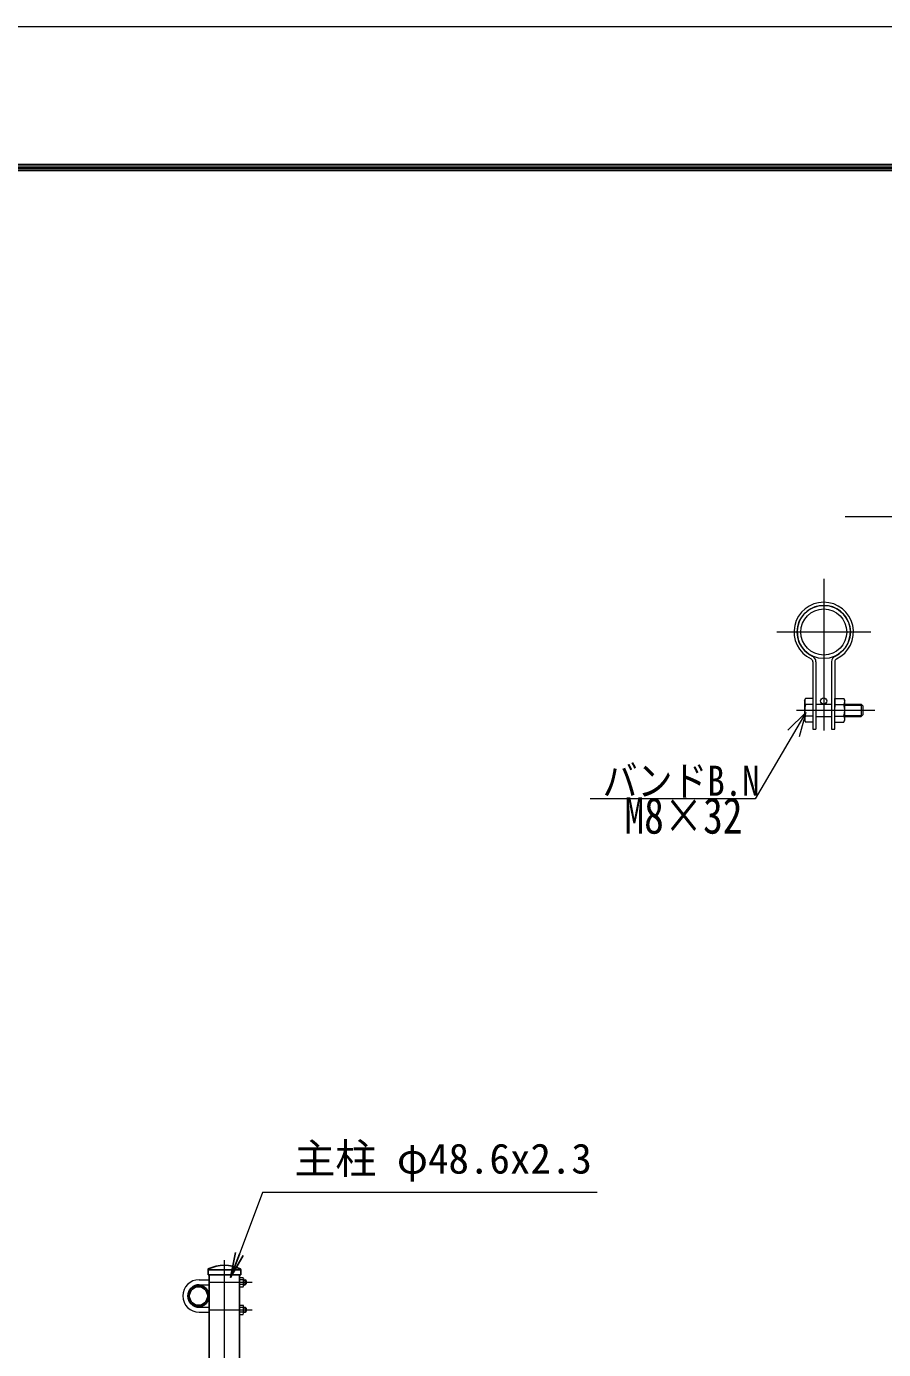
# Model space of a CAD drawing. Units: millimetres, scale not verified. Extents: x -4200 to 4200, y -2970 to 2970.
# Drawn here: x -339 to 1030, y 858 to 2970 of the extents above; entities that cross this region are included whole.
import ezdxf
from ezdxf.enums import TextEntityAlignment as Align

# ---------------------------------------------------------------- set-up
doc = ezdxf.new("R2010")
doc.units = ezdxf.units.MM
doc.header["$LTSCALE"] = 10
doc.linetypes.add('USER1', pattern=[50.5, 30, -9, 2.5, -9])
doc.linetypes.add('USER3', pattern=[50.8, 31.75, -6.35, 6.35, -6.35])
for name, color, linetype, lineweight in [('0-1_3', 3, 'Continuous', 13), ('0-2_26', 2, 'USER1', 13), ('0-3_1', 1, 'Continuous', 9), ('0-5_28', 7, 'Continuous', 13), ('0-6_23', 2, 'Continuous', 9), ('0-9_0', 7, 'Continuous', 25), ('0-A_D-STR1', 1, 'Continuous', 25), ('0-D_D-STR3', 3, 'Continuous', 13), ('0-E_D-BMK', 2, 'USER3', 13), ('1-3_D-STR-TXT', 7, 'Continuous', 13)]:
    doc.layers.add(name, color=color, linetype=linetype, lineweight=lineweight)
doc.layers.add('0-8_21', color=7, linetype='Continuous')
doc.styles.add('ＭＳ ゴシック', font='')
doc.styles.get('ＭＳ ゴシック').set_extended_font_data('MS Gothic')

# ---------------------------------------------------------------- blocks, each defined once
blk = doc.blocks.new('_OPEN')
at = {"layer": '0-9_0'}
blk.add_line((-10, 1.667), (0, 0), dxfattribs=at)
blk.add_lwpolyline([(-10, -1.667), (0, 0), (-10, 0)], dxfattribs=at)

msp = doc.modelspace()

# ---------------------------------------------------------------- linework, layer by layer
at = {"layer": '0-1_3'}
for p, q in [((916.8, 1955.7), (916.8, 1883.14)), ((921.8, 1955.7), (921.8, 1848.14)), ((946.8, 1955.7), (946.8, 1848.14)), ((951.8, 1955.7), (951.8, 1883.14)), ((903.55, 1893.89), (905.29, 1896.9)), ((903.55, 1893.89), (903.55, 1862.39)), ((916.8, 1896.9), (905.29, 1896.9)), ((916.8, 1887.52), (905.29, 1887.52)), ((916.8, 1896.9), (916.8, 1848.14)), ((921.8, 1888.14), (946.8, 1888.14)), ((951.8, 1896.9), (966.24, 1896.9)), ((951.8, 1848.14), (951.8, 1896.9)), ((951.8, 1887.52), (966.24, 1887.52)), ((966.24, 1896.9), (968.05, 1893.76)), ((968.05, 1862.51), (968.05, 1893.76)), ((968.05, 1888.14), (993.8, 1888.14)), ((968.05, 1886.26), (995.67, 1886.26)), ((993.8, 1888.14), (996.8, 1885.14)), ((993.8, 1888.14), (993.8, 1868.14)), ((996.8, 1885.14), (996.8, 1871.14)), ((903.55, 1862.39), (905.29, 1859.37)), ((916.8, 1868.75), (905.29, 1868.75)), ((916.8, 1859.37), (905.29, 1859.37)), ((921.8, 1868.14), (946.8, 1868.14)), ((951.8, 1868.75), (966.24, 1868.75)), ((951.8, 1859.37), (966.24, 1859.37)), ((966.24, 1859.37), (968.05, 1862.51)), ((968.05, 1870.01), (995.67, 1870.01)), ((968.05, 1868.14), (993.8, 1868.14)), ((993.8, 1868.14), (996.8, 1871.14)), ((916.8, 1848.14), (921.8, 1848.14)), ((946.8, 1848.14), (951.8, 1848.14))]:
    msp.add_line(p, q, dxfattribs=at)
msp.add_circle((934.3, 1893.14), 5, dxfattribs=at)
for centre, radius, start, end in [((934.3, 2003.14), 47.5, 295.37693, 244.62307), ((934.3, 2003.14), 42.5, 295.37693, 244.62307), ((911.8, 1955.7), 10, 0, 64.62307), ((956.8, 1955.7), 10, 115.37693, 180), ((911.8, 1955.7), 5, 0, 64.62307), ((956.8, 1955.7), 5, 115.37693, 180), ((912.14, 1892.21), 8.31, 145.61585, 214.38415), ((934.89, 1878.14), 31.05, 162.4121, 197.5879), ((959.38, 1892.21), 8.31, 325.61586, 34.38414), ((936.64, 1878.14), 31.05, 342.4121, 17.5879), ((912.14, 1864.06), 8.31, 145.61585, 214.38415), ((959.38, 1864.06), 8.31, 325.61585, 34.38416)]:
    msp.add_arc(centre, radius, start, end, dxfattribs=at)
at = {"layer": '0-2_26'}
for p, q in [((934.3, 2088.14), (934.3, 1846.1)), ((1009.3, 2003.14), (859.3, 2003.14)), ((890.75, 1878.14), (1015.75, 1878.14))]:
    msp.add_line(p, q, dxfattribs=at)
at = {"layer": '0-3_1'}
for radius in [42.5, 36.75]:
    msp.add_circle((934.3, 2003.14), radius, dxfattribs=at)
at = {"layer": '0-5_28'}
for p, q in [((905.56, 1874.37), (824.67, 1736.85)), ((905.56, 1874.37), (877.05, 1846.32)), ((905.56, 1874.37), (894.9, 1835.82)), ((824.67, 1736.85), (561.15, 1736.85))]:
    msp.add_line(p, q, dxfattribs=at)
msp.add_lwpolyline([(1309.62, 2051.2), (1271.04, 2187.3), (968.59, 2187.3)], dxfattribs=at)
at = {"layer": '0-6_23'}
for points in [[(-4200, 2970), (4200, 2970), (4200, -2970), (-4200, -2970)], [(-3930, 2750), (3930, 2750), (3930, -2750), (-3930, -2750)], [(-3927.5, 2747.5), (3927.5, 2747.5), (3927.5, -2747.5), (-3927.5, -2747.5)], [(-3925, 2745), (3925, 2745), (3925, -2745), (-3925, -2745)], [(-3922.5, 2742.5), (3922.5, 2742.5), (3922.5, -2742.5), (-3922.5, -2742.5)], [(-3920, 2740), (3920, 2740), (3920, -2740), (-3920, -2740)]]:
    msp.add_lwpolyline(points, close=True, dxfattribs=at)
at = {"layer": '0-A_D-STR1'}
for p, q in [((-49.15, 985.33), (-49.15, 977)), ((3.05, 985), (-49.15, 985)), ((3.05, 977), (-49.15, 977)), ((3.05, 985.33), (3.05, 977))]:
    msp.add_line(p, q, dxfattribs=at)
msp.add_lwpolyline([(-47.35, 977), (-47.35, -795), (1.25, -795), (1.25, 977)], dxfattribs=at)
for radius in [17, 14.7]:
    msp.add_circle((-64.35, 943), radius, dxfattribs=at)
for centre, radius, start, end in [((-48.15, 985.33), 1, 122.29827, 180), ((-23.05, 932.66), 59.34, 64.40505, 115.59495), ((2.05, 985.33), 1, 0, 57.70173)]:
    msp.add_arc(centre, radius, start, end, dxfattribs=at)
at = {"layer": '0-D_D-STR3'}
for p, q in [((1.25, 972.5), (7.05, 972.5)), ((1.25, 972.5), (1.25, 957.5)), ((-63.35, 969), (-47.35, 969)), ((-63.35, 961), (-47.35, 961)), ((7.05, 968.75), (1.25, 968.75)), ((7.05, 961.25), (1.25, 961.25)), ((1.25, 957.5), (7.05, 957.5)), ((7.75, 970.92), (7.75, 959.35)), ((7.75, 969), (10.45, 969)), ((7.75, 968.3), (11.15, 968.3)), ((7.75, 961.7), (11.15, 961.7)), ((7.75, 961), (10.45, 961)), ((10.45, 961), (11.65, 962.2)), ((11.65, 967.8), (11.65, 962.2)), ((-63.35, 925), (-47.35, 925)), ((-63.35, 917), (-47.35, 917)), ((7.05, 924.75), (1.25, 924.75)), ((7.05, 917.25), (1.25, 917.25)), ((1.25, 913.5), (7.05, 913.5)), ((7.75, 915.08), (7.75, 926.65)), ((7.75, 925), (10.07, 925)), ((7.75, 924.3), (10.77, 924.3)), ((7.75, 917.7), (10.77, 917.7)), ((7.75, 917), (10.07, 917)), ((11.65, 923.8), (10.45, 925)), ((10.45, 925), (10.45, 917)), ((10.45, 917), (11.65, 918.2)), ((11.65, 923.8), (11.65, 918.2))]:
    msp.add_line(p, q, dxfattribs=at)
for points in [[(11.65, 967.8), (10.45, 969), (10.45, 961)], [(1.25, 913.5), (1.25, 928.5), (7.05, 928.5)]]:
    msp.add_lwpolyline(points, dxfattribs=at)
for centre, radius, start, end in [((4.95, 970.62), 2.81, 318.21899, 41.78101), ((-63.35, 943), 26, 90, 270), ((-63.35, 943), 18, 90, 270), ((-2.65, 965), 10.39, 338.85295, 21.14705), ((4.89, 959.37), 2.86, 319.0514, 40.9486), ((-2.65, 921), 10.39, 338.85295, 21.14705), ((4.89, 926.62), 2.86, 319.0514, 40.9486), ((4.95, 915.37), 2.81, 318.21899, 41.78101)]:
    msp.add_arc(centre, radius, start, end, dxfattribs=at)
at = {"layer": '0-E_D-BMK'}
for p, q in [((-23.05, -810), (-23.05, 1000)), ((-47.35, 965), (21.24, 965)), ((-47.35, 921), (21.24, 921))]:
    msp.add_line(p, q, dxfattribs=at)
at = {"layer": '1-3_D-STR-TXT'}
msp.add_lwpolyline([(572.34, 1108), (37.66, 1108), (-12.37, 974.44)], dxfattribs=at)

# ---------------------------------------------------------------- block references
at = {"layer": '1-3_D-STR-TXT', "xscale": 4, "yscale": 4, "rotation": 249.46512}
msp.add_blockref('_OPEN', (-13.07, 972.57), dxfattribs=at)

# ---------------------------------------------------------------- texts
at = {"layer": '0-5_28', "style": 'ＭＳ ゴシック', "width": 0.85}
msp.add_text('バンドB.N', height=48.09, dxfattribs=at).set_placement((581.06, 1727.24), align=Align.BOTTOM_LEFT)
at = {"layer": '0-8_21', "style": 'ＭＳ ゴシック', "width": 0.8}
msp.add_text('M8×32', height=57.7, dxfattribs=at).set_placement((616.08, 1663.92), align=Align.BOTTOM_LEFT)
at = {"layer": '1-3_D-STR-TXT', "style": 'ＭＳ ゴシック'}
msp.add_text('主柱 φ48.6x2.3', height=48.09, dxfattribs=at).set_placement((88.58, 1124.01), align=Align.BOTTOM_LEFT)

doc.saveas('drawing.dxf')
